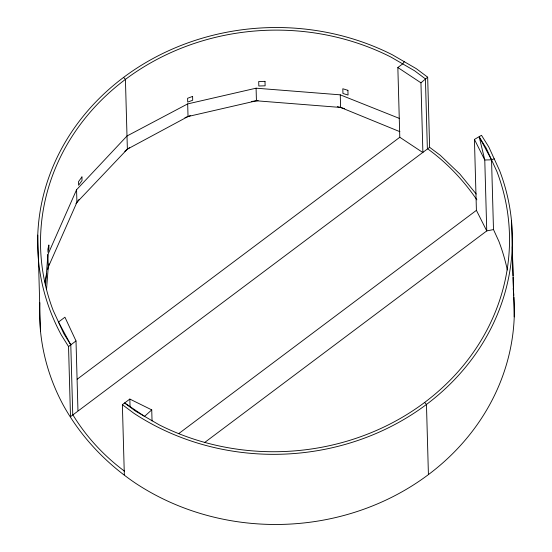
<?xml version="1.0" encoding="UTF-8"?>
<svg xmlns="http://www.w3.org/2000/svg" width="552" height="552" viewBox="0 0 552 552"><rect width="100%" height="100%" fill="white"/><g stroke="black" fill="none" stroke-linecap="round" stroke-linejoin="round"><path stroke-width="0.83" d="M45.526 285.294L47.9 254.527L76.569 189.743L127.001 135.992L187.68 103.907L256.087 88.189L340.26 94.834L399.469 118.452M46.534 289.358L48.252 267.133L47.9 254.527M44.974 282.12L46.644 273.778M47.651 269.624L49.059 263.815M48.252 267.133L76.921 202.315L127.367 149.143L129.513 147.722M75.955 203.653L78.936 199.52M404.271 61.693L402.691 63.88L397.847 67.516L399.793 137.269L77.225 379.203M124.331 474.817L122.371 404.671L129.837 399.068L151.738 409.881L144.569 416.36L124.628 402.974L135.481 411.095L159.218 424.854A234.524 210.788 -1.6 0 0 424.619 402.463L426.461 404.457L428.421 474.596M399.793 137.269L422.894 152.566L420.948 82.814L427.669 77.183L416.284 68.662L392.251 54.731A237.415 213.389 -1.6 0 0 112.815 85.981A237.415 213.389 -1.6 0 0 61.272 334.926L68.538 346.546L70.497 416.691L429.628 147.329L427.669 77.183M124.786 151.331L127.367 149.143L188.032 116.52L256.438 100.795A234.524 210.788 -1.6 0 1 258.143 100.657M68.538 346.546L76.01 340.95L64.936 317.207L58.498 322.037L70.794 344.848L72.747 414.6C86.036 436.591 103.942 455.89 124.545 471.208M507.322 269.962A234.524 210.788 -1.6 0 0 498.87 241.314L493.488 229.57L486.754 230.922L476.411 210.346L474.43 139.415L481.503 135.309L488.768 146.929L499.657 170.706A237.415 213.389 -1.6 0 1 415.152 412.434A237.415 213.389 -1.6 0 1 133.756 413.193L122.371 404.671M178.655 433.665L476.411 210.346M204.737 442.442L486.754 230.922L484.773 159.99L479.246 137.006L486.16 148.074L496.924 171.562A234.524 210.788 -1.6 0 1 424.619 402.463M184.948 117.673L190.343 115.651M494.212 158.817L491.542 159.818L484.773 159.99L474.43 139.415M251.346 101.506L256.438 100.795L340.612 107.447L344.662 108.696M337.3 106.646A234.524 210.788 -1.6 0 1 340.612 107.447L399.896 131.693M397.847 67.516L420.948 82.814M429.628 147.329L440.206 155.243L459.795 173.956L476.19 194.021M123.579 77.404L125.421 79.391L127.367 149.143M476.866 199.838C463.445 180.187 446.734 162.523 427.358 148.626L425.413 78.881L414.559 70.759L390.823 57.001A234.524 210.788 -1.6 0 0 125.421 79.391A234.524 210.788 -1.6 0 0 53.116 310.293L63.88 333.781L70.794 344.848M479.246 137.006L491.542 159.818L493.488 229.57M512.284 246.73L514.243 316.876M511.504 220.972L512.484 256.045M512.532 257.756L513.036 275.724M513.084 277.435L513.463 291.118M340.26 94.834L340.612 107.447M256.087 88.189L256.438 100.795M187.68 103.907L188.032 116.52M151.738 409.881L152.048 420.976M129.837 399.068L130.058 406.817M76.569 189.743L76.921 202.315M76.01 340.95L77.963 410.695M37.757 235.124L40.496 331.027M513.953 297.114A237.415 213.389 -1.6 0 1 390.064 498.104A237.415 213.389 -1.6 0 1 135.716 483.338C105.901 463.266 80.633 436.597 63.232 405.071A237.415 213.389 -1.6 0 1 39.827 302.696M513.194 288.558A237.415 213.389 -1.6 0 1 513.836 295.396M48.859 245.122L47.907 249.076L47.989 252.264L48.949 248.31L48.859 245.122M81.938 176.93L78.501 181.691L78.605 185.237L82.034 180.476L81.938 176.93M192.6 96.407L187.604 98.277L187.714 102.099L192.703 100.229L192.6 96.407M264.994 81.351L258.702 81.537L258.826 86.002L265.119 85.815L264.994 81.351M347.912 90.321L342.813 88.755L342.944 93.481L348.043 95.047L347.912 90.321"/></g></svg>
